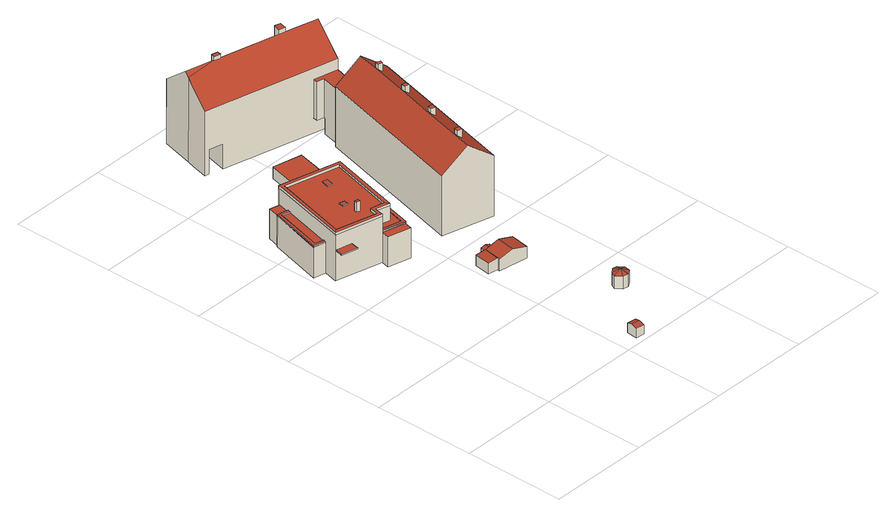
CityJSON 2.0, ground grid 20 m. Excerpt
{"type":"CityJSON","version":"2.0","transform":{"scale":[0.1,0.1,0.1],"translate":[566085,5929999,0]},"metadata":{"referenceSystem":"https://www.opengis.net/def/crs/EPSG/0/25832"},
"CityObjects":{
"building1":{"type":"Building","attributes":{"Grundfläche 2D":"3.711658","Grundhöhe NN":"1.045"},"geometry":[{"type":"Solid","lod":"3","boundaries":[[[[0,1,2,3]],[[4,0,3,5]],[[5,3,2,6,7]],[[4,5,7,8]],[[1,0,4,8,9]],[[2,1,9,6]],[[7,6,9,8]]]],"semantics":{"surfaces":[{"type":"RoofSurface"},{"type":"WallSurface"},{"type":"GroundSurface"}],"values":[[0,0,1,1,1,1,2]]}}]},
"building2":{"type":"Building","attributes":{"Grundfläche 2D":"277.830316","Grundhöhe NN":"1.194"},"children":["building2-1","building2-2","building2-3","building2-4","building2-5"],"geometry":[{"type":"MultiSurface","lod":"3","boundaries":[[[10,11,12,13,14,15,16,17,18,19]],[[20,21,22,23,24,25,26,27,28,29,30]],[[31,32,33,34,35,36,37,38,39,40]],[[41,42,43,44,45,46]],[[47,48,49,50,51,52,53]],[[54,55,56,57]],[[58,59,60,61,62]],[[63,64,65,66]],[[67,68,69,70,71]],[[72,73,15,14,13,12,74,75]],[[73,76,16,15]],[[76,77,17,16]],[[46,45,19,18]],[[10,19,45,44]],[[43,11,10,44]],[[78,79,80,30,33,32,31,40]],[[29,28,35,34]],[[28,27,36,35]],[[27,26,37,36]],[[25,81,39,38]],[[81,78,40,39]],[[82,83,73,72,75,74,84,85]],[[76,73,83,86]],[[77,76,86,87]],[[88,78,81,89],[64,90,91,65]],[[60,50,49,48,47,92,93,30,80,79,78,88,94,62,61]],[[67,21,20,30,93,95,96],[54,97,98,55]],[[12,11,43,42,24,23,22,21,67,96,84,74]],[[24,42,41,25]],[[18,17,77,87,89,81,25,41,46]],[[56,55,98,99]],[[57,56,99,100]],[[54,57,100,97]],[[58,62,94,101]],[[59,58,101,102]],[[66,65,91,103]],[[63,66,103,104]],[[64,63,104,90]],[[105,51,50,60,59,102]],[[106,53,52,51,105,107]],[[47,53,106,92]],[[96,108,68,67]],[[108,109,69,68]],[[109,82,70,69]],[[82,85,96,67,71,70]],[[83,82,85,84,96,95,93,92,106,107,105,102,101,94,88,89,87,86]],[[98,97,100,99]],[[90,104,103,91]],[[85,82,109,108,96]]],"semantics":{"surfaces":[{"type":"RoofSurface"},{"type":"WallSurface"},{"type":"GroundSurface"}],"values":[0,0,0,0,0,0,0,0,0,1,1,1,1,1,1,1,1,1,1,1,1,1,1,1,1,1,1,1,1,1,1,1,1,1,1,1,1,1,1,1,1,1,1,1,1,2,2,2,2]}}]},
"building2-1":{"type":"BuildingInstallation","parents":["building2"],"geometry":[{"type":"MultiSurface","lod":"3","boundaries":[[[110,111,34,33,112,113,114,115,116,38,37,117]],[[30,20,21,113,112,33]],[[21,22,23,24,116,115,114,113]],[[24,25,38,116]],[[26,118,117,37]],[[119,111,110,117,118,120]],[[119,29,34,111]]],"semantics":{"surfaces":[{"type":"RoofSurface"},{"type":"WallSurface"}],"values":[0,1,1,1,1,1,1]}}]},
"building2-2":{"type":"BuildingInstallation","parents":["building2"],"geometry":[{"type":"MultiSurface","lod":"3","boundaries":[[[121,122,123,124]],[[124,123,125,126]],[[121,124,126,127]],[[122,121,127,128]],[[123,122,128,125]]],"semantics":{"surfaces":[{"type":"RoofSurface"},{"type":"WallSurface"}],"values":[0,1,1,1,1]}}]},
"building2-3":{"type":"BuildingInstallation","parents":["building2"],"geometry":[{"type":"MultiSurface","lod":"3","boundaries":[[[129,130,131,132]],[[133,134,131,130]],[[135,136,129,132]],[[132,131,134,135]],[[130,129,136,133]]],"semantics":{"surfaces":[{"type":"RoofSurface"},{"type":"WallSurface"}],"values":[0,1,1,1,1]}}]},
"building2-4":{"type":"BuildingInstallation","parents":["building2"],"geometry":[{"type":"MultiSurface","lod":"3","boundaries":[[[137,138,139,140]],[[141,142,140,139]],[[142,143,137,140]],[[138,137,143,144]],[[139,138,144,141]]],"semantics":{"surfaces":[{"type":"RoofSurface"},{"type":"WallSurface"}],"values":[0,1,1,1,1]}}]},
"building2-5":{"type":"BuildingInstallation","parents":["building2"],"geometry":[{"type":"MultiSurface","lod":"3","boundaries":[[[145,146,147,148,149,150,151,152]],[[48,147,146,47]],[[148,147,48,153]],[[149,148,153,154]],[[154,49,150,149]],[[50,151,150,49]],[[50,51,152,151]],[[51,155,145,152]],[[155,47,146,145]]],"semantics":{"surfaces":[{"type":"RoofSurface"},{"type":"WallSurface"}],"values":[0,1,1,1,1,1,1,1,1]}}]},
"building3":{"type":"Building","attributes":{"Grundfläche 2D":"6.307004","Grundhöhe NN":"1.066"},"geometry":[{"type":"Solid","lod":"3","boundaries":[[[[156,157,158,159]],[[160,161,159,158]],[[161,162,156,159]],[[162,163,157,156]],[[163,160,158,157]],[[163,162,161,160]]]],"semantics":{"surfaces":[{"type":"RoofSurface"},{"type":"WallSurface"},{"type":"GroundSurface"}],"values":[[0,1,1,1,1,2]]}}]},
"building4":{"type":"Building","attributes":{"Grundfläche 2D":"2.911126","Grundhöhe NN":"1.096"},"geometry":[{"type":"Solid","lod":"3","boundaries":[[[[164,165,166,167]],[[168,165,164,169]],[[167,166,170,171]],[[169,164,167,171,172]],[[168,169,172,173]],[[170,166,165,168,173]],[[171,170,173,172]]]],"semantics":{"surfaces":[{"type":"RoofSurface"},{"type":"WallSurface"},{"type":"GroundSurface"}],"values":[[0,0,1,1,1,1,2]]}}]},
"building5":{"type":"Building","attributes":{"Grundfläche 2D":"22.109908","Grundhöhe NN":"1.054"},"geometry":[{"type":"Solid","lod":"3","boundaries":[[[[174,175,176,177]],[[178,174,177,179,158]],[[178,158,160,180]],[[175,174,178,180,181]],[[176,175,181,182]],[[160,158,179,177,176,182,173]],[[182,181,180,160,173]]]],"semantics":{"surfaces":[{"type":"RoofSurface"},{"type":"WallSurface"},{"type":"GroundSurface"}],"values":[[0,0,1,1,1,1,2]]}}]},
"building6":{"type":"Building","attributes":{"Grundfläche 2D":"6.553890","Grundhöhe NN":"0.716"},"geometry":[{"type":"Solid","lod":"3","boundaries":[[[[183,184,185]],[[183,186,184]],[[183,185,187]],[[183,187,188]],[[183,188,189]],[[183,189,190]],[[183,190,191]],[[183,191,186]],[[192,193,185,184]],[[193,194,187,185]],[[194,195,188,187]],[[195,196,189,188]],[[196,197,190,189]],[[197,198,191,190]],[[198,199,186,191]],[[199,192,184,186]],[[193,192,199,198,197,196,195,194]]]],"semantics":{"surfaces":[{"type":"RoofSurface"},{"type":"WallSurface"},{"type":"GroundSurface"}],"values":[[0,0,0,0,0,0,0,0,1,1,1,1,1,1,1,1,2]]}}]},
"building7":{"type":"Building","attributes":{"Grundfläche 2D":"42.575508","Grundhöhe NN":"1.471"},"geometry":[{"type":"Solid","lod":"3","boundaries":[[[[200,201,202,203]],[[204,205,203,202]],[[205,206,200,203]],[[206,207,201,200]],[[207,204,202,201]],[[207,206,205,204]]]],"semantics":{"surfaces":[{"type":"RoofSurface"},{"type":"WallSurface"},{"type":"GroundSurface"}],"values":[[0,1,1,1,1,2]]}}]},
"building8":{"type":"Building","attributes":{"Grundfläche 2D":"287.084302","Grundhöhe NN":"1.870"},"children":["building8-1","building8-2"],"geometry":[{"type":"Solid","lod":"3","boundaries":[[[[208,209,210,211,212,213,214]],[[215,208,214]],[[216,217,218,219,211,210,209,208,215]],[[220,221,222,223,224,225]],[[225,224,226,227]],[[228,220,225,227,229,230]],[[221,231,232,222]],[[223,222,232,233]],[[234,235,226,224,223,233]],[[215,214,213,236,237]],[[238,217,216,215,237,239]],[[221,220,219,218,217,238,240,241,242,243,244,228,231]],[[211,219,220,228,244,245,212]],[[246,247,248,249,236,213,212,245]],[[230,229,235,234]],[[249,248,241,240]],[[247,246,243,242]],[[226,235,229,227]],[[244,243,246,245]],[[237,236,249,240,238,239]],[[234,233,232,231,228,230]],[[248,247,242,241]]]],"semantics":{"surfaces":[{"type":"RoofSurface"},{"type":"WallSurface"},{"type":"GroundSurface"},{"type":"OuterCeilingSurface"}],"values":[[0,0,0,0,1,1,1,1,1,1,1,1,1,1,1,1,1,2,2,2,3,3]]}}]},
"building8-1":{"type":"BuildingInstallation","parents":["building8"],"geometry":[{"type":"MultiSurface","lod":"3","boundaries":[[[250,251,252,253,254,255]],[[256,208,257,252,251,250]],[[257,258,253,252]],[[258,209,259,255,254,253]],[[250,255,259,256]]],"semantics":{"surfaces":[{"type":"RoofSurface"},{"type":"WallSurface"}],"values":[0,1,1,1,1]}}]},
"building8-2":{"type":"BuildingInstallation","parents":["building8"],"geometry":[{"type":"MultiSurface","lod":"3","boundaries":[[[260,261,262,263]],[[261,260,264,265]],[[265,266,262,261]],[[266,267,263,262]],[[264,260,263,267]]],"semantics":{"surfaces":[{"type":"RoofSurface"},{"type":"WallSurface"}],"values":[0,1,1,1,1]}}]},
"building9":{"type":"Building","attributes":{"Grundfläche 2D":"325.800907","Grundhöhe NN":"1.467"},"children":["building9-1","building9-2","building9-3","building9-4"],"geometry":[{"type":"Solid","lod":"3","boundaries":[[[[268,269,270,271,272,273,274,275]],[[276,277,275,274,273,272,271]],[[270,269,278,279]],[[276,271,270,279,280]],[[277,276,280,281]],[[269,268,275,277,281,282,278]],[[281,280,279,278,282]]]],"semantics":{"surfaces":[{"type":"RoofSurface"},{"type":"WallSurface"},{"type":"GroundSurface"}],"values":[[0,0,1,1,1,1,2]]}}]},
"building9-1":{"type":"BuildingInstallation","parents":["building9"],"geometry":[{"type":"MultiSurface","lod":"3","boundaries":[[[283,284,285,286]],[[284,283,287,288]],[[285,284,288,289]],[[286,285,289,290]],[[287,283,286,290]]],"semantics":{"surfaces":[{"type":"RoofSurface"},{"type":"WallSurface"}],"values":[0,1,1,1,1]}}]},
"building9-2":{"type":"BuildingInstallation","parents":["building9"],"geometry":[{"type":"MultiSurface","lod":"3","boundaries":[[[291,292,293,294]],[[295,296,294,293]],[[296,297,291,294]],[[292,291,297,298]],[[293,292,298,295]]],"semantics":{"surfaces":[{"type":"RoofSurface"},{"type":"WallSurface"}],"values":[0,1,1,1,1]}}]},
"building9-3":{"type":"BuildingInstallation","parents":["building9"],"geometry":[{"type":"MultiSurface","lod":"3","boundaries":[[[299,300,301,302]],[[302,301,303,304]],[[299,302,304,305]],[[300,299,305,306]],[[301,300,306,303]]],"semantics":{"surfaces":[{"type":"RoofSurface"},{"type":"WallSurface"}],"values":[0,1,1,1,1]}}]},
"building9-4":{"type":"BuildingInstallation","parents":["building9"],"geometry":[{"type":"MultiSurface","lod":"3","boundaries":[[[307,308,309,310]],[[310,309,311,312]],[[312,313,307,310]],[[313,314,308,307]],[[309,308,314,311]]],"semantics":{"surfaces":[{"type":"RoofSurface"},{"type":"WallSurface"}],"values":[0,1,1,1,1]}}]}
},
"vertices":[
[234,22,32],[233,11,29],[249,9,29],[250,20,32],[235,33,29],[252,31,29],[249,9,10],[252,31,10],[235,33,10],[233,11,10],
[156,466,76],[115,476,76],[114,471,76],[155,460,76],[159,459,76],[161,459,76],[194,594,76],[175,599,76],[174,593,76],[188,590,76],[24,492,105],[114,470,105],[114,471,105],[115,476,105],[118,489,105],[146,481,105],[141,490,105],[174,619,105],[67,646,105],[30,498,105],[22,493,105],[61,651,110],[61,648,110],[22,493,110],[30,498,110],[67,646,110],[174,619,110],[141,490,110],[146,481,110],[182,624,110],[62,654,110],[146,481,75],[118,489,75],[115,476,75],[156,466,75],[188,590,75],[174,593,75],[29,520,74],[30,525,74],[54,621,74],[55,627,74],[33,632,74],[5,526,74],[5,525,74],[55,485,74],[24,492,74],[20,477,74],[52,469,74],[41,656,72],[35,632,72],[55,627,72],[61,648,72],[61,651,72],[130,650,43],[127,638,43],[143,634,43],[146,646,43],[114,470,73],[110,454,73],[155,443,73],[159,459,73],[155,460,73],[159,459,75],[161,459,75],[114,471,75],[155,460,75],[194,594,75],[175,599,75],[62,654,105],[61,651,105],[61,648,105],[182,624,105],[159,459,12],[161,459,12],[114,471,12],[155,460,12],[194,594,12],[175,599,12],[62,654,12],[182,624,12],[127,638,41],[143,634,41],[29,520,12],[22,493,12],[61,651,12],[24,492,12],[114,470,12],[55,485,72],[24,492,72],[20,477,72],[52,469,72],[41,656,12],[35,632,12],[146,646,41],[130,650,41],[33,632,12],[5,525,12],[5,526,12],[110,454,12],[155,443,12],
[112,490,110],[109,478,110],[24,492,110],[114,470,110],[114,471,110],[115,476,110],[118,489,110],[113,496,110],[113,496,105],[109,478,105],[112,490,105],
[95,511,125],[102,509,125],[103,514,125],[96,516,125],[103,514,105],[96,516,105],[95,511,105],[102,509,105],
[122,610,107],[118,595,107],[128,593,107],[132,608,107],[118,595,105],[128,593,105],[132,608,105],[122,610,105],
[94,548,107],[92,538,107],[102,536,107],[104,545,107],[102,536,105],[104,545,105],[94,548,105],[92,538,105],
[6,526,76],[29,520,76],[30,525,76],[13,530,76],[37,626,76],[54,621,76],[55,627,76],[33,632,76],[13,530,74],[37,626,74],[6,526,74],
[207,317,32],[227,314,34],[232,346,34],[212,349,32],[232,346,11],[212,349,11],[207,317,11],[227,314,11],
[247,359,30],[245,344,30],[254,343,27],[256,358,27],[235,345,27],[238,361,27],[254,343,11],[256,358,11],[238,361,11],[235,345,11],
[255,305,42],[284,300,34],[290,337,34],[261,342,42],[226,309,34],[235,345,35],[226,309,11],[284,300,11],[290,337,11],
[336,137,38],[339,123,32],[349,130,32],[327,125,32],[350,141,32],[343,152,32],[333,153,32],[324,146,32],[319,136,32],[339,123,7],[349,130,7],[350,141,7],[343,152,7],[333,153,7],[324,146,7],[319,136,7],[327,125,7],
[155,694,39],[212,680,39],[229,751,39],[172,764,39],[229,751,15],[172,764,15],[155,694,15],[212,680,15],
[168,892,198],[181,888,198],[298,860,198],[372,841,198],[386,897,150],[126,960,150],[112,905,198],[110,897,191],[106,882,178],[99,850,150],[311,797,150],[359,786,150],[359,786,128],[311,797,128],[309,788,128],[323,785,128],[314,747,128],[346,739,128],[314,747,19],[346,739,19],[359,786,50],[355,773,19],[355,773,50],[311,797,50],[309,788,50],[323,785,50],[322,782,50],[322,782,19],[126,960,19],[110,897,19],[99,850,19],[106,882,19],[107,848,19],[107,848,69],[134,841,69],[134,841,19],[359,786,19],[386,897,19],[161,952,19],[161,952,69],[135,958,69],[135,958,19],
[170,899,205],[168,892,205],[168,891,205],[180,888,205],[181,888,205],[182,896,205],[170,899,191],[168,891,198],[180,888,197],[182,896,191],
[311,859,205],[314,873,205],[302,876,205],[298,862,205],[311,859,196],[314,873,184],[302,876,184],[298,862,196],
[314,747,140],[310,748,137],[234,444,137],[285,431,178],[314,550,178],[331,617,178],[350,693,178],[360,736,178],[335,418,137],[411,723,137],[310,748,15],[234,444,15],[335,418,15],[411,723,15],[314,747,15],
[324,538,185],[327,547,185],[318,549,185],[316,541,185],[324,538,168],[327,547,168],[318,549,175],[316,541,175],
[299,474,185],[297,465,185],[306,463,185],[308,472,185],[306,463,168],[308,472,168],[299,474,175],[297,465,175],
[335,616,185],[344,614,185],[345,622,185],[336,624,185],[345,622,168],[336,624,175],[335,616,175],[344,614,168],
[362,689,185],[364,696,185],[355,699,185],[353,692,185],[355,699,175],[353,692,175],[362,689,168],[364,696,168]
]}
